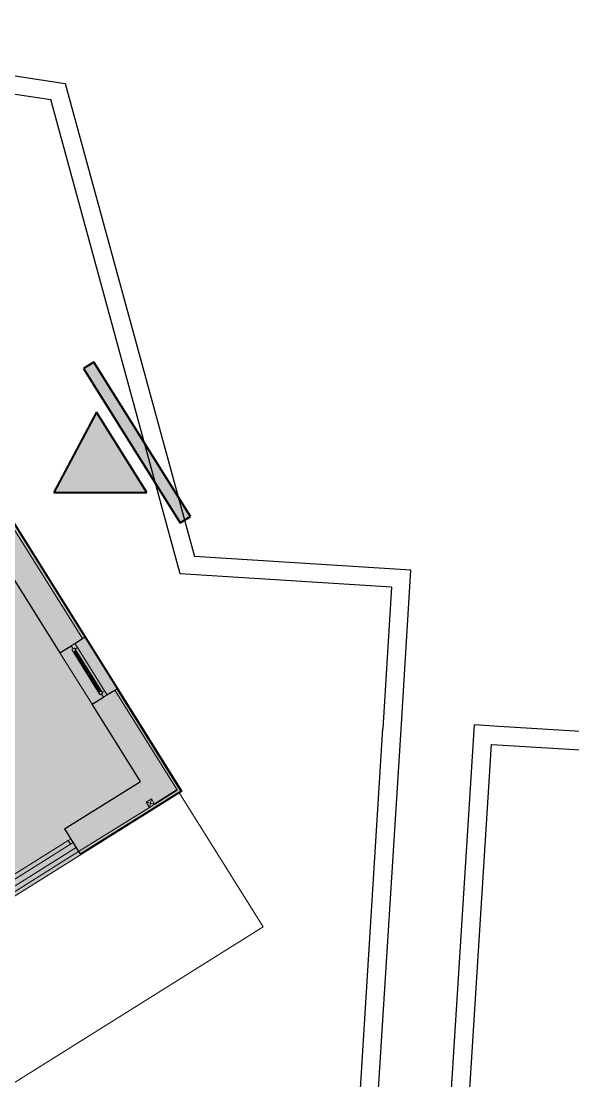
# Model space of a CAD drawing. Header units: millimetres. Extents: x -9129 to 220959, y -4760 to 72638.
# Drawn here: x 163561 to 172643, y 55183 to 72638 of the extents above; entities that cross this region are included whole.
import ezdxf

# ---------------------------------------------------------------- set-up
doc = ezdxf.new("R2010")
doc.units = ezdxf.units.MM
for name, color, linetype, lineweight in [('A-DETL-____-THIN', 9, 'Continuous', 9), ('A-DETL-____-WIDE', 9, 'Continuous', 40), ('A-DETL-GENF-OTLN', 9, 'Continuous', 9), ('A-FLOR-____-OTLN', 9, 'Continuous', 9), ('A-GLAZ-____-MCUT', 9, 'Continuous', 5), ('A-GLAZ-____-OTLN', 9, 'Continuous', 5), ('A-GLAZ-CURT-MCUT', 9, 'Continuous', 5), ('A-GLAZ-CURT-OTLN', 9, 'Continuous', 5), ('A-GLAZ-CWMG-MCUT', 9, 'Continuous', 5), ('A-GLAZ-CWMG-OTLN', 9, 'Continuous', 5), ('A-WALL-____-MCUT', 9, 'Continuous', 25), ('A-WALL-____-OTLN', 9, 'Continuous', 9), ('M-HVAC-DUCT-OTLN', 9, 'Continuous', 9)]:
    doc.layers.add(name, color=color, linetype=linetype, lineweight=lineweight)

# ---------------------------------------------------------------- blocks, each defined once
blk = doc.blocks.new('HA_WD_SinglePanel - 1000x1500-1653870-schema POHLEDU D_140_6400')
at = {"layer": 'A-GLAZ-____-MCUT'}
for p, q in [((-500, 70), (-500, 0)), ((-420, 70), (-500, 70)), ((-500, 0), (-440, 0)), ((-440, -25), (-440, 25)), ((-440, 25), (-390, 25)), ((-420, 25), (-420, 70)), ((-390, 25), (-390, -25)), ((390, 5), (-390, 5)), ((390, -25), (390, 25)), ((390, 25), (440, 25)), ((500, 70), (420, 70)), ((420, 70), (420, 25)), ((440, 25), (440, -25)), ((440, 0), (500, 0)), ((500, 0), (500, 70)), ((-390, -25), (-440, -25)), ((390, -5), (-390, -5)), ((440, -25), (390, -25))]:
    blk.add_line(p, q, dxfattribs=at)
at = {"layer": 'A-GLAZ-____-OTLN'}
for p, q in [((440, 25), (-440, 25)), ((-440, -25), (-440, 25)), ((420, 70), (-420, 70)), ((390, 25), (-390, 25)), ((440, 25), (440, -25)), ((-440, -25), (440, -25)), ((390, -25), (-390, -25))]:
    blk.add_line(p, q, dxfattribs=at)
blk = doc.blocks.new('Systémový panel - Sklo-1481686-schema POHLEDU D_140_6400')
at = {"layer": 'A-GLAZ-CURT-MCUT'}
for p, q in [((-691, 70), (691, 70)), ((-691, 0), (-691, 70)), ((691, 0), (-691, 0)), ((691, 0), (691, 70))]:
    blk.add_line(p, q, dxfattribs=at)
blk = doc.blocks.new('Obdélníková příčel - 50x70mm EXT-1479397-schema POHLEDU D_140_6400')
at = {"layer": 'A-GLAZ-CWMG-MCUT'}
for p, q in [((0, 0), (-50, 0)), ((-50, 0), (-50, -70)), ((0, 0), (0, -70)), ((-50, -70), (0, -70))]:
    blk.add_line(p, q, dxfattribs=at)
blk = doc.blocks.new('185-01_OBJEKT D_Central_rvt-5-schema POHLEDU D_140_6400')
at = {"layer": 'A-FLOR-____-OTLN'}
blk.add_line((-15109, 57699), (-12991, 59026), dxfattribs=at)
at = {"layer": 'A-WALL-____-MCUT', "lineweight": 9}
for p, q in [((-12886, 62467), (-16124, 67636)), ((-16124, 67636), (-12886, 62467)), ((-11326, 59975), (-12355, 61619)), ((-12355, 61619), (-11326, 59975)), ((-12949, 58959), (-11784, 59688)), ((-11784, 59688), (-12949, 58959))]:
    blk.add_line(p, q, dxfattribs=at)
at = {"layer": 'A-WALL-____-MCUT'}
for p, q in [((-16086, 67660), (-12848, 62491)), ((-14862, 64793), (-13259, 62233)), ((-12886, 62467), (-12848, 62491)), ((-13259, 62233), (-13073, 62350)), ((-13013, 62387), (-12886, 62467)), ((-12483, 61540), (-12355, 61619)), ((-12355, 61619), (-12317, 61643)), ((-11264, 59961), (-12317, 61643)), ((-12728, 61386), (-12542, 61503)), ((-11932, 60115), (-12728, 61386)), ((-13182, 59332), (-11932, 60115)), ((-12925, 58921), (-11302, 59937)), ((-11699, 59742), (-11326, 59975)), ((-11326, 59975), (-11699, 59742)), ((-11302, 59937), (-11264, 59961)), ((-13182, 59332), (-12949, 58959)), ((-12949, 58959), (-12925, 58921))]:
    blk.add_line(p, q, dxfattribs=at)
at = {"layer": 'A-WALL-____-OTLN'}
for p, q in [((-12848, 62491), (-12317, 61643)), ((-12728, 61386), (-13259, 62233))]:
    blk.add_line(p, q, dxfattribs=at)
at = {"layer": 'M-HVAC-DUCT-OTLN', "lineweight": 5}
for p, q in [((-11836, 59773), (-11752, 59826)), ((-11836, 59773), (-11699, 59741)), ((-11783, 59688), (-11836, 59773)), ((-11783, 59688), (-11752, 59826)), ((-11699, 59741), (-11783, 59688)), ((-11752, 59826), (-11699, 59741))]:
    blk.add_line(p, q, dxfattribs=at)
at = {"layer": 'A-GLAZ-____-OTLN', "lineweight": 9, "rotation": 302.0611111111111}
blk.add_blockref('HA_WD_SinglePanel - 1000x1500-1653870-schema POHLEDU D_140_6400', (-12807, 61926), dxfattribs=at)
at = {"layer": 'A-GLAZ-CURT-OTLN', "lineweight": 9, "rotation": 212.0611111111105}
blk.add_blockref('Systémový panel - Sklo-1481686-schema POHLEDU D_140_6400', (-13707, 58773), dxfattribs=at)
at = {"layer": 'A-GLAZ-CWMG-OTLN', "lineweight": 9, "rotation": 32.06111111111048}
blk.add_blockref('Obdélníková příčel - 50x70mm EXT-1479397-schema POHLEDU D_140_6400', (-13079, 59166), dxfattribs=at)

msp = doc.modelspace()

# ---------------------------------------------------------------- hatches: boundary and pattern name
at = {"layer": 'A-DETL-GENF-OTLN'}
h = msp.add_hatch(color=7, dxfattribs=at)
h.paths.add_polyline_path([(142397, 45043), (166213, 59956), (159599, 70504), (135792, 55591), (142386, 45061)])
h.paths.add_polyline_path([(139558, 50518), (139266, 50984), (139901, 51382), (140193, 50916), (139572, 50526)])
h.paths.add_polyline_path([(144083, 53795), (143765, 54303), (144146, 54542), (144465, 54034), (144094, 53801)])
h.paths.add_polyline_path([(144562, 54095), (144244, 54603), (144485, 54754), (144804, 54246), (144648, 54148)])
h.paths.add_polyline_path([(150220, 57656), (149909, 58152), (150418, 58470), (150728, 57974), (150329, 57725)])
h.paths.add_polyline_path([(146059, 57941), (145678, 58551), (147482, 59681), (147864, 59071), (146115, 57976)])
h.paths.add_polyline_path([(150940, 58107), (150630, 58603), (151138, 58921), (151449, 58426), (151001, 58145)])
h.paths.add_polyline_path([(149729, 60239), (149591, 60459), (152760, 62445), (152898, 62224), (150080, 60459)])
h.paths.add_polyline_path([(156880, 61810), (156562, 62319), (156803, 62470), (157122, 61961), (156941, 61848)])
h.paths.add_polyline_path([(157219, 62022), (156901, 62531), (157282, 62770), (157601, 62261), (157360, 62111)])
h.paths.add_polyline_path([(152653, 62109), (152709, 62126), (152748, 62169), (152761, 62226), (152744, 62282), (152702, 62321), (152645, 62334), (152589, 62317), (152550, 62275), (152537, 62218), (152554, 62162), (152596, 62122), (152624, 62112)])
h.paths.add_polyline_path([(152652, 62142), (152612, 62151), (152581, 62179), (152570, 62224), (152578, 62259), (152607, 62290), (152646, 62302), (152687, 62292), (152717, 62264), (152729, 62224), (152720, 62184), (152692, 62154), (152653, 62142)])
h.paths.add_polyline_path([(161897, 64492), (161578, 65001), (162214, 65399), (162533, 64890), (162153, 64652)])
h = msp.add_hatch(color=161, dxfattribs=at)
h.paths.add_polyline_path([(166180, 64373), (166350, 64479), (164757, 67021), (164588, 66915), (166020, 64628)])
h.paths.add_polyline_path([(165630, 64875), (164799, 66200), (164097, 64875), (164980, 64875)])

# ---------------------------------------------------------------- linework, layer by layer
at = {"layer": 'A-DETL-____-THIN'}
for p, q in [((166213, 59956), (159605, 70508)), ((142397, 45043), (166213, 59956))]:
    msp.add_line(p, q, dxfattribs=at)
at = {"layer": 'A-DETL-____-WIDE'}
for p, q in [((164757, 67021), (164588, 66915)), ((164588, 66915), (166180, 64373)), ((166350, 64479), (164757, 67021)), ((164799, 66200), (164097, 64875)), ((165630, 64875), (164799, 66200)), ((164097, 64875), (165630, 64875)), ((166180, 64373), (166350, 64479))]:
    msp.add_line(p, q, dxfattribs=at)
at = {"layer": 'A-FLOR-____-OTLN'}
for p, q in [((167543, 57720), (166154, 59937)), ((164507, 58959), (162389, 57632)), ((158640, 52144), (167543, 57720))]:
    msp.add_line(p, q, dxfattribs=at)
at = {"layer": 'A-WALL-____-MCUT'}
for p, q in [((157486, 72638), (164287, 71614)), ((157491, 72334), (164049, 71347)), ((164287, 71614), (166412, 63820)), ((166180, 63534), (164049, 71347)), ((169978, 63597), (166412, 63820)), ((169816, 60970), (169978, 63597)), ((169660, 63317), (166180, 63534)), ((169660, 63317), (169516, 60988)), ((168923, 51496), (169516, 60988)), ((169222, 51477), (169816, 60969)), ((170420, 51396), (171023, 61045)), ((171424, 61018), (171023, 61045)), ((188356, 59972), (171424, 61018)), ((170719, 51377), (171303, 60725)), ((171303, 60725), (171404, 60719)), ((171404, 60719), (188336, 59673))]:
    msp.add_line(p, q, dxfattribs=at)

# ---------------------------------------------------------------- block references
at = {"color": 50, "lineweight": 5}
msp.add_blockref('185-01_OBJEKT D_Central_rvt-5-schema POHLEDU D_140_6400', (177456, 0), dxfattribs=at)

doc.saveas('drawing.dxf')
